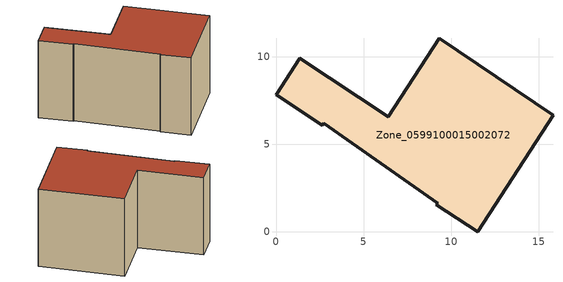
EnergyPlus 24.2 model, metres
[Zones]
Zone_0599100015002072
 floor ground (C_G): 11.52,0 9.15,1.54 9.23,1.65 2.72,6.2 2.65,6.09 0,7.84 1.36,9.93 6.41,6.59 9.32,11.07 15.82,6.65 z0.93
 wall outside (C_F): 9.32,11.07 6.41,6.59 1.36,9.93 0,7.84 2.65,6.09 2.72,6.2 9.23,1.65 9.15,1.54 11.52,0 15.82,6.65 9.32,11.07 z0.93:8.71
 roof outside (C_R): 2.72,6.2 9.23,1.65 9.15,1.54 11.52,0 15.82,6.65 9.32,11.07 6.41,6.59 1.36,9.93 0,7.84 2.65,6.09 z8.71
[BUILDING]
Pand.0599100015002072: North Axis=0; Terrain=City; Loads Convergence Tolerance Value=0.04; Temperature Convergence Tolerance Value=0.4; Solar Distribution=FullExterior; Maximum Number of Warmup Days=25; Minimum Number of Warmup Days=1
[Site:Location]
Rotterdam.The.Hague.AP_ZH_NLD Design_Conditions: Latitude=51.96; Longitude=4.45; Time Zone=1; Elevation=-4.5
[SITE:GROUNDTEMPERATURE:BUILDINGSURFACE]
18, 18, 18, 18, 18, 18, 18, 18, 18, 18, 18, 18
[MATERIAL] Thermal Absorptance=0.9; Solar Absorptance=0.7; Visible Absorptance=0.7
Name | Roughness | Thickness | Conductivity | Density | Specific Heat
G.TI.1965-1974 | MediumSmooth | 0.15 | 0.882353 | 540 | 1210
F.TI.1965-1974 | Rough | 0.3 | 0.697674 | 1920 | 840
R.TI.1965-1974 | MediumRough | 0.2 | 0.232558 | 1500 | 1000
[CONSTRUCTION]
C_G: G.TI.1965-1974
C_F: F.TI.1965-1974
C_R: R.TI.1965-1974
[ZONE]
Zone_0599100015002072: Type=1; Multiplier=1; Ceiling Height=Autocalculate; Volume=Autocalculate; Floor Area=autocalculate; Part of Total Floor Area=Yes
[ZONEINFILTRATION:DESIGNFLOWRATE]
Infil_Zone_0599100015002072: Zone or ZoneList or Space or SpaceList=Zone_0599100015002072; Schedule=AlwaysOn; Design Flow Rate Calculation Method=Flow/Area; Flow Rate per Floor Area=0.003; Constant Term Coefficient=1; Temperature Term Coefficient=0; Velocity Term Coefficient=0; Velocity Squared Term Coefficient=0
[HVACTEMPLATE:ZONE:IDEALLOADSAIRSYSTEM]
Zone_0599100015002072: Maximum Heating Supply Air Temperature=50; Minimum Cooling Supply Air Temperature=13; Maximum Heating Supply Air Humidity Ratio=0.0156; Minimum Cooling Supply Air Humidity Ratio=0.0077; Heating Limit=NoLimit; Cooling Limit=NoLimit; Dehumidification Control Type=ConstantSensibleHeatRatio; Cooling Sensible Heat Ratio=0.7; Dehumidification Setpoint=60; Humidification Control Type=None; Humidification Setpoint=30; Outdoor Air Method=None; Outdoor Air Flow Rate per Person=0.00944; Outdoor Air Flow Rate per Zone Floor Area=0; Outdoor Air Flow Rate per Zone=0; Demand Controlled Ventilation Type=None; Outdoor Air Economizer Type=NoEconomizer; Heat Recovery Type=None; Sensible Heat Recovery Effectiveness=0.7; Latent Heat Recovery Effectiveness=0.65
[ZONECONTROL:THERMOSTAT]
ThermostatControl_Zone_0599100015002072: Zone or ZoneList=Zone_0599100015002072; Control Type Schedule=DualSetpointControlType; Control 1=Thermostat_Zone_0599100015002072; Temperature Difference Between Cutout And Setpoint=0
[THERMOSTATSETPOINT:DUALSETPOINT]
Thermostat_Zone_0599100015002072: Heating Setpoint Temperature Schedule=HeatingSetpoint_Zone_0599100015002072; Cooling Setpoint Temperature Schedule=CoolingSetpoint_Zone_0599100015002072
[SCHEDULE:COMPACT]
HeatingSetpoint_Zone_0599100015002072: Through: 12/31, For: AllDays, Until: 24:00, 21
CoolingSetpoint_Zone_0599100015002072: Through: 12/31, For: AllDays, Until: 24:00, 24
DualSetpointControlType: Through: 12/31, For: AllDays, Until: 24:00, 4
AlwaysOn: Through: 12/31, For: AllDays, Until: 24:00, 1
